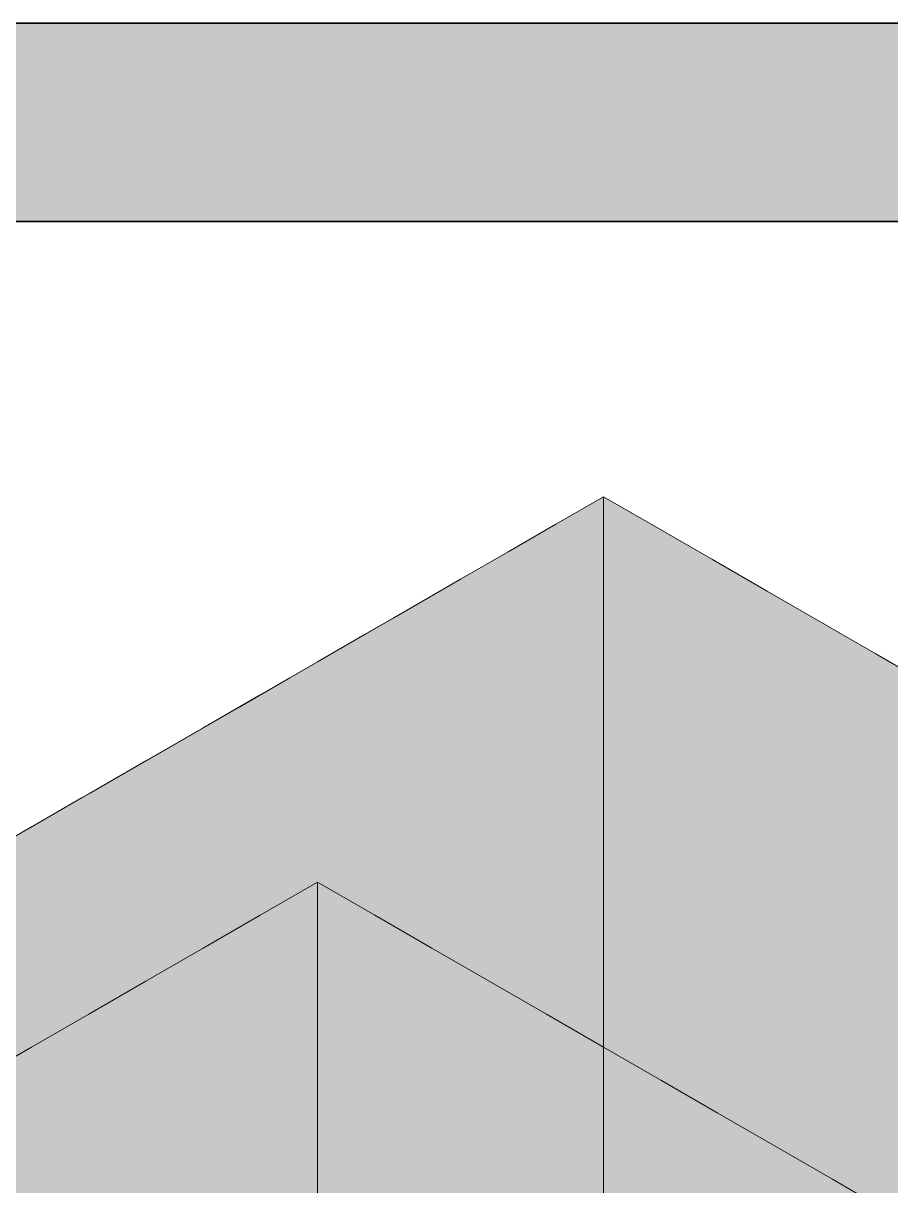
# Model space of a CAD drawing. Header units: metres. Extents: x 349122 to 349453, y 9281252 to 9281971.
# Drawn here: x 349263.742 to 349264.136, y 9281656.882 to 9281657.41 of the extents above; entities that cross this region are included whole.
import ezdxf

# ---------------------------------------------------------------- set-up
doc = ezdxf.new("R2010")
doc.units = ezdxf.units.M
doc.header["$LTSCALE"] = 0.25
for name, color, linetype, lineweight in [('ISO-3D', 7, 'CONTINUOUS', 13), ('ISO-3D-ARISTAS', 250, 'CONTINUOUS', 13), ('PANEL-FONDO', 5, 'CONTINUOUS', 13)]:
    doc.layers.add(name, color=color, linetype=linetype, lineweight=lineweight)
doc.layers.add('PANEL', color=5, linetype='CONTINUOUS', lineweight=35, true_color=0x1f4e79)

msp = doc.modelspace()

# ---------------------------------------------------------------- linework, layer by layer
at = {"layer": 'ISO-3D', "true_color": 0x8e8d88}
for points in [[(349264.00519, 9281657.16833), (349263.98354, 9281657.15583), (349264.00519, 9281657.195), (349263.98354, 9281657.1825)], [(349263.98354, 9281657.15583), (349263.96189, 9281657.14333), (349263.98354, 9281657.1825), (349263.96189, 9281657.17)], [(349263.96189, 9281657.14333), (349263.94024, 9281657.13083), (349263.96189, 9281657.17), (349263.94024, 9281657.1575)], [(349264.00519, 9281657.14167), (349263.98354, 9281657.12917), (349264.00519, 9281657.16833), (349263.98354, 9281657.15583)], [(349263.94024, 9281657.13083), (349263.91859, 9281657.11833), (349263.94024, 9281657.1575), (349263.91859, 9281657.145)], [(349263.98354, 9281657.12917), (349263.96189, 9281657.11667), (349263.98354, 9281657.15583), (349263.96189, 9281657.14333)], [(349263.91859, 9281657.11833), (349263.89694, 9281657.10583), (349263.91859, 9281657.145), (349263.89694, 9281657.1325)], [(349263.96189, 9281657.11667), (349263.94024, 9281657.10417), (349263.96189, 9281657.14333), (349263.94024, 9281657.13083)], [(349264.00519, 9281657.115), (349263.98354, 9281657.1025), (349264.00519, 9281657.14167), (349263.98354, 9281657.12917)], [(349263.89694, 9281657.10583), (349263.87529, 9281657.09333), (349263.89694, 9281657.1325), (349263.87529, 9281657.12)], [(349263.94024, 9281657.10417), (349263.91859, 9281657.09167), (349263.94024, 9281657.13083), (349263.91859, 9281657.11833)], [(349263.98354, 9281657.1025), (349263.96189, 9281657.09), (349263.98354, 9281657.12917), (349263.96189, 9281657.11667)], [(349263.87529, 9281657.09333), (349263.84931, 9281657.07833), (349263.87529, 9281657.12), (349263.84931, 9281657.105)], [(349263.91859, 9281657.09167), (349263.89694, 9281657.07917), (349263.91859, 9281657.11833), (349263.89694, 9281657.10583)], [(349263.96189, 9281657.09), (349263.94024, 9281657.0775), (349263.96189, 9281657.11667), (349263.94024, 9281657.10417)], [(349264.00519, 9281657.095), (349263.98354, 9281657.0825), (349264.00519, 9281657.115), (349263.98354, 9281657.1025)], [(349263.84931, 9281657.07833), (349263.82333, 9281657.06333), (349263.84931, 9281657.105), (349263.82333, 9281657.09)], [(349263.89694, 9281657.07917), (349263.87529, 9281657.06667), (349263.89694, 9281657.10583), (349263.87529, 9281657.09333)], [(349263.94024, 9281657.0775), (349263.91859, 9281657.065), (349263.94024, 9281657.10417), (349263.91859, 9281657.09167)], [(349263.98354, 9281657.0825), (349263.96189, 9281657.07), (349263.98354, 9281657.1025), (349263.96189, 9281657.09)], [(349263.87529, 9281657.06667), (349263.84931, 9281657.05167), (349263.87529, 9281657.09333), (349263.84931, 9281657.07833)], [(349263.91859, 9281657.065), (349263.89694, 9281657.0525), (349263.91859, 9281657.09167), (349263.89694, 9281657.07917)], [(349264.00519, 9281657.06605), (349263.98354, 9281657.05355), (349264.00519, 9281657.095), (349263.98354, 9281657.0825)], [(349263.82333, 9281657.06333), (349263.79735, 9281657.04833), (349263.82333, 9281657.09), (349263.79735, 9281657.075)], [(349263.96189, 9281657.07), (349263.94024, 9281657.0575), (349263.96189, 9281657.09), (349263.94024, 9281657.0775)], [(349263.98354, 9281657.05355), (349263.96189, 9281657.04105), (349263.98354, 9281657.0825), (349263.96189, 9281657.07)], [(349263.84931, 9281657.05167), (349263.82333, 9281657.03667), (349263.84931, 9281657.07833), (349263.82333, 9281657.06333)], [(349263.89694, 9281657.0525), (349263.87529, 9281657.04), (349263.89694, 9281657.07917), (349263.87529, 9281657.06667)], [(349263.94024, 9281657.0575), (349263.91859, 9281657.045), (349263.94024, 9281657.0775), (349263.91859, 9281657.065)], [(349263.79735, 9281657.04833), (349263.77137, 9281657.03333), (349263.79735, 9281657.075), (349263.77137, 9281657.06)], [(349263.87529, 9281657.04), (349263.84931, 9281657.025), (349263.87529, 9281657.06667), (349263.84931, 9281657.05167)], [(349263.96189, 9281657.04105), (349263.94024, 9281657.02855), (349263.96189, 9281657.07), (349263.94024, 9281657.0575)], [(349264.00519, 9281657.03711), (349263.98354, 9281657.02461), (349264.00519, 9281657.06605), (349263.98354, 9281657.05355)], [(349263.77137, 9281657.03333), (349263.74538, 9281657.01833), (349263.77137, 9281657.06), (349263.74538, 9281657.045)], [(349263.82333, 9281657.03667), (349263.79735, 9281657.02167), (349263.82333, 9281657.06333), (349263.79735, 9281657.04833)], [(349263.91859, 9281657.045), (349263.89694, 9281657.0325), (349263.91859, 9281657.065), (349263.89694, 9281657.0525)], [(349263.94024, 9281657.02855), (349263.91859, 9281657.01605), (349263.94024, 9281657.0575), (349263.91859, 9281657.045)], [(349263.84931, 9281657.025), (349263.82333, 9281657.01), (349263.84931, 9281657.05167), (349263.82333, 9281657.03667)], [(349263.89694, 9281657.0325), (349263.87529, 9281657.02), (349263.89694, 9281657.0525), (349263.87529, 9281657.04)], [(349263.98354, 9281657.02461), (349263.96189, 9281657.01211), (349263.98354, 9281657.05355), (349263.96189, 9281657.04105)], [(349263.74538, 9281657.01833), (349263.7194, 9281657.00333), (349263.74538, 9281657.045), (349263.7194, 9281657.03)], [(349263.79735, 9281657.02167), (349263.77137, 9281657.00667), (349263.79735, 9281657.04833), (349263.77137, 9281657.03333)], [(349263.91859, 9281657.01605), (349263.89694, 9281657.00355), (349263.91859, 9281657.045), (349263.89694, 9281657.0325)], [(349263.87529, 9281657.02), (349263.84931, 9281657.005), (349263.87529, 9281657.04), (349263.84931, 9281657.025)], [(349263.96189, 9281657.01211), (349263.94024, 9281656.99961), (349263.96189, 9281657.04105), (349263.94024, 9281657.02855)], [(349263.82333, 9281657.01), (349263.79735, 9281656.995), (349263.82333, 9281657.03667), (349263.79735, 9281657.02167)], [(349264.00519, 9281657.00816), (349263.98354, 9281656.99566), (349264.00519, 9281657.03711), (349263.98354, 9281657.02461)], [(349263.77137, 9281657.00667), (349263.74538, 9281656.99167), (349263.77137, 9281657.03333), (349263.74538, 9281657.01833)], [(349263.89694, 9281657.00355), (349263.87529, 9281656.99105), (349263.89694, 9281657.0325), (349263.87529, 9281657.02)], [(349263.94024, 9281656.99961), (349263.91859, 9281656.98711), (349263.94024, 9281657.02855), (349263.91859, 9281657.01605)], [(349263.84931, 9281657.005), (349263.82333, 9281656.99), (349263.84931, 9281657.025), (349263.82333, 9281657.01)], [(349263.98354, 9281656.99566), (349263.96189, 9281656.98316), (349263.98354, 9281657.02461), (349263.96189, 9281657.01211)], [(349263.74538, 9281656.99167), (349263.7194, 9281656.97667), (349263.74538, 9281657.01833), (349263.7194, 9281657.00333)], [(349263.79735, 9281656.995), (349263.77137, 9281656.98), (349263.79735, 9281657.02167), (349263.77137, 9281657.00667)], [(349263.91859, 9281656.98711), (349263.89694, 9281656.97461), (349263.91859, 9281657.01605), (349263.89694, 9281657.00355)], [(349263.82333, 9281656.99), (349263.79735, 9281656.975), (349263.82333, 9281657.01), (349263.79735, 9281656.995)], [(349263.96189, 9281656.98316), (349263.94024, 9281656.97066), (349263.96189, 9281657.01211), (349263.94024, 9281656.99961)], [(349264.00519, 9281656.97921), (349263.98354, 9281656.96671), (349264.00519, 9281657.00816), (349263.98354, 9281656.99566)], [(349263.77137, 9281656.98), (349263.74538, 9281656.965), (349263.77137, 9281657.00667), (349263.74538, 9281656.99167)], [(349263.89694, 9281656.97461), (349263.87529, 9281656.96211), (349263.89694, 9281657.00355), (349263.87529, 9281656.99105)], [(349263.94024, 9281656.97066), (349263.91859, 9281656.95816), (349263.94024, 9281656.99961), (349263.91859, 9281656.98711)], [(349263.74538, 9281656.965), (349263.7194, 9281656.95), (349263.74538, 9281656.99167), (349263.7194, 9281656.97667)], [(349263.79735, 9281656.975), (349263.77137, 9281656.96), (349263.79735, 9281656.995), (349263.77137, 9281656.98)], [(349263.98354, 9281656.96671), (349263.96189, 9281656.95421), (349263.98354, 9281656.99566), (349263.96189, 9281656.98316)], [(349263.91859, 9281656.95816), (349263.89694, 9281656.94566), (349263.91859, 9281656.98711), (349263.89694, 9281656.97461)], [(349263.96189, 9281656.95421), (349263.94024, 9281656.94171), (349263.96189, 9281656.98316), (349263.94024, 9281656.97066)], [(349263.77137, 9281656.96), (349263.74538, 9281656.945), (349263.77137, 9281656.98), (349263.74538, 9281656.965)], [(349264.00519, 9281656.95026), (349263.98354, 9281656.93776), (349264.00519, 9281656.97921), (349263.98354, 9281656.96671)], [(349263.89694, 9281656.94566), (349263.87529, 9281656.93316), (349263.89694, 9281656.97461), (349263.87529, 9281656.96211)], [(349263.94024, 9281656.94171), (349263.91859, 9281656.92921), (349263.94024, 9281656.97066), (349263.91859, 9281656.95816)], [(349263.74538, 9281656.945), (349263.7194, 9281656.93), (349263.74538, 9281656.965), (349263.7194, 9281656.95)], [(349263.98354, 9281656.93776), (349263.96189, 9281656.92526), (349263.98354, 9281656.96671), (349263.96189, 9281656.95421)], [(349263.91859, 9281656.92921), (349263.89694, 9281656.91671), (349263.91859, 9281656.95816), (349263.89694, 9281656.94566)], [(349263.96189, 9281656.92526), (349263.94024, 9281656.91276), (349263.96189, 9281656.95421), (349263.94024, 9281656.94171)], [(349264.00519, 9281656.92132), (349263.98354, 9281656.90882), (349264.00519, 9281656.95026), (349263.98354, 9281656.93776)], [(349263.89694, 9281656.91671), (349263.87529, 9281656.90421), (349263.89694, 9281656.94566), (349263.87529, 9281656.93316)], [(349263.94024, 9281656.91276), (349263.91859, 9281656.90026), (349263.94024, 9281656.94171), (349263.91859, 9281656.92921)], [(349263.98354, 9281656.90882), (349263.96189, 9281656.89632), (349263.98354, 9281656.93776), (349263.96189, 9281656.92526)], [(349263.91859, 9281656.90026), (349263.89694, 9281656.88776), (349263.91859, 9281656.92921), (349263.89694, 9281656.91671)], [(349263.96189, 9281656.89632), (349263.94024, 9281656.88382), (349263.96189, 9281656.92526), (349263.94024, 9281656.91276)], [(349264.00519, 9281656.89237), (349263.98354, 9281656.87987), (349264.00519, 9281656.92132), (349263.98354, 9281656.90882)], [(349263.89694, 9281656.88776), (349263.87529, 9281656.87526), (349263.89694, 9281656.91671), (349263.87529, 9281656.90421)], [(349263.94024, 9281656.88382), (349263.91859, 9281656.87132), (349263.94024, 9281656.91276), (349263.91859, 9281656.90026)], [(349263.98354, 9281656.87987), (349263.96189, 9281656.86737), (349263.98354, 9281656.90882), (349263.96189, 9281656.89632)], [(349263.91859, 9281656.87132), (349263.89694, 9281656.85882), (349263.91859, 9281656.90026), (349263.89694, 9281656.88776)], [(349263.96189, 9281656.86737), (349263.94024, 9281656.85487), (349263.96189, 9281656.89632), (349263.94024, 9281656.88382)], [(349264.00519, 9281656.86342), (349263.98354, 9281656.85092), (349264.00519, 9281656.89237), (349263.98354, 9281656.87987)], [(349263.89694, 9281656.85882), (349263.87529, 9281656.84632), (349263.89694, 9281656.88776), (349263.87529, 9281656.87526)], [(349263.94024, 9281656.85487), (349263.91859, 9281656.84237), (349263.94024, 9281656.88382), (349263.91859, 9281656.87132)]]:
    msp.add_solid(points, dxfattribs=at)
at = {"layer": 'ISO-3D', "true_color": 0xb0aea8}
for points in [[(349264.02994, 9281657.18071), (349264.00829, 9281657.16821), (349264.00519, 9281657.195), (349263.98354, 9281657.1825)], [(349264.00829, 9281657.16821), (349263.98663, 9281657.15571), (349263.98354, 9281657.1825), (349263.96189, 9281657.17)], [(349264.05468, 9281657.16643), (349264.03303, 9281657.15393), (349264.02994, 9281657.18071), (349264.00829, 9281657.16821)], [(349263.98663, 9281657.15571), (349263.96498, 9281657.14321), (349263.96189, 9281657.17), (349263.94024, 9281657.1575)], [(349264.03303, 9281657.15393), (349264.01138, 9281657.14143), (349264.00829, 9281657.16821), (349263.98663, 9281657.15571)], [(349264.07942, 9281657.15214), (349264.05777, 9281657.13964), (349264.05468, 9281657.16643), (349264.03303, 9281657.15393)], [(349263.96498, 9281657.14321), (349263.94333, 9281657.13071), (349263.94024, 9281657.1575), (349263.91859, 9281657.145)], [(349264.01138, 9281657.14143), (349263.98973, 9281657.12893), (349263.98663, 9281657.15571), (349263.96498, 9281657.14321)], [(349264.05777, 9281657.13964), (349264.03612, 9281657.12714), (349264.03303, 9281657.15393), (349264.01138, 9281657.14143)], [(349264.10417, 9281657.13786), (349264.08252, 9281657.12536), (349264.07942, 9281657.15214), (349264.05777, 9281657.13964)], [(349263.94333, 9281657.13071), (349263.93467, 9281657.12571), (349263.91859, 9281657.145), (349263.90993, 9281657.14)], [(349263.93467, 9281657.12571), (349263.9111, 9281657.1121), (349263.90993, 9281657.14), (349263.88635, 9281657.12639)], [(349263.98973, 9281657.12893), (349263.96808, 9281657.11643), (349263.96498, 9281657.14321), (349263.94333, 9281657.13071)], [(349264.03612, 9281657.12714), (349264.01447, 9281657.11464), (349264.01138, 9281657.14143), (349263.98973, 9281657.12893)], [(349264.08252, 9281657.12536), (349264.06087, 9281657.11286), (349264.05777, 9281657.13964), (349264.03612, 9281657.12714)], [(349264.12891, 9281657.12357), (349264.10726, 9281657.11107), (349264.10417, 9281657.13786), (349264.08252, 9281657.12536)], [(349263.96808, 9281657.11643), (349263.95942, 9281657.11143), (349263.94333, 9281657.13071), (349263.93467, 9281657.12571)], [(349264.01447, 9281657.11464), (349263.99282, 9281657.10214), (349263.98973, 9281657.12893), (349263.96808, 9281657.11643)], [(349263.9111, 9281657.1121), (349263.88752, 9281657.09849), (349263.88635, 9281657.12639), (349263.86278, 9281657.11278)], [(349263.95942, 9281657.11143), (349263.93584, 9281657.09782), (349263.93467, 9281657.12571), (349263.9111, 9281657.1121)], [(349264.06087, 9281657.11286), (349264.03921, 9281657.10036), (349264.03612, 9281657.12714), (349264.01447, 9281657.11464)], [(349264.10726, 9281657.11107), (349264.08561, 9281657.09857), (349264.08252, 9281657.12536), (349264.06087, 9281657.11286)], [(349264.15365, 9281657.10929), (349264.132, 9281657.09679), (349264.12891, 9281657.12357), (349264.10726, 9281657.11107)], [(349263.88752, 9281657.09849), (349263.86395, 9281657.08488), (349263.86278, 9281657.11278), (349263.8392, 9281657.09917)], [(349263.99282, 9281657.10214), (349263.98416, 9281657.09714), (349263.96808, 9281657.11643), (349263.95942, 9281657.11143)], [(349264.03921, 9281657.10036), (349264.01756, 9281657.08786), (349264.01447, 9281657.11464), (349263.99282, 9281657.10214)], [(349264.08561, 9281657.09857), (349264.06396, 9281657.08607), (349264.06087, 9281657.11286), (349264.03921, 9281657.10036)], [(349263.93584, 9281657.09782), (349263.91227, 9281657.08421), (349263.9111, 9281657.1121), (349263.88752, 9281657.09849)], [(349263.98416, 9281657.09714), (349263.96059, 9281657.08353), (349263.95942, 9281657.11143), (349263.93584, 9281657.09782)], [(349264.132, 9281657.09679), (349264.11035, 9281657.08429), (349264.10726, 9281657.11107), (349264.08561, 9281657.09857)], [(349264.1784, 9281657.095), (349264.15675, 9281657.0825), (349264.15365, 9281657.10929), (349264.132, 9281657.09679)], [(349263.86395, 9281657.08488), (349263.84037, 9281657.07127), (349263.8392, 9281657.09917), (349263.81563, 9281657.08556)], [(349263.91227, 9281657.08421), (349263.88869, 9281657.0706), (349263.88752, 9281657.09849), (349263.86395, 9281657.08488)], [(349263.96059, 9281657.08353), (349263.93701, 9281657.06992), (349263.93584, 9281657.09782), (349263.91227, 9281657.08421)], [(349264.0089, 9281657.08286), (349263.98533, 9281657.06925), (349263.98416, 9281657.09714), (349263.96059, 9281657.08353)], [(349264.01756, 9281657.08786), (349264.0089, 9281657.08286), (349263.99282, 9281657.10214), (349263.98416, 9281657.09714)], [(349264.06396, 9281657.08607), (349264.04231, 9281657.07357), (349264.03921, 9281657.10036), (349264.01756, 9281657.08786)], [(349264.11035, 9281657.08429), (349264.0887, 9281657.07179), (349264.08561, 9281657.09857), (349264.06396, 9281657.08607)], [(349264.15675, 9281657.0825), (349264.1351, 9281657.07), (349264.132, 9281657.09679), (349264.11035, 9281657.08429)], [(349264.04231, 9281657.07357), (349264.03365, 9281657.06857), (349264.01756, 9281657.08786), (349264.0089, 9281657.08286)], [(349263.84037, 9281657.07127), (349263.8168, 9281657.05766), (349263.81563, 9281657.08556), (349263.79205, 9281657.07194)], [(349263.88869, 9281657.0706), (349263.86512, 9281657.05698), (349263.86395, 9281657.08488), (349263.84037, 9281657.07127)], [(349263.93701, 9281657.06992), (349263.91343, 9281657.05631), (349263.91227, 9281657.08421), (349263.88869, 9281657.0706)], [(349263.98533, 9281657.06925), (349263.96175, 9281657.05563), (349263.96059, 9281657.08353), (349263.93701, 9281657.06992)], [(349264.03365, 9281657.06857), (349264.01007, 9281657.05496), (349264.0089, 9281657.08286), (349263.98533, 9281657.06925)], [(349264.0887, 9281657.07179), (349264.06705, 9281657.05929), (349264.06396, 9281657.08607), (349264.04231, 9281657.07357)], [(349264.1351, 9281657.07), (349264.11345, 9281657.0575), (349264.11035, 9281657.08429), (349264.0887, 9281657.07179)], [(349264.18149, 9281657.06821), (349264.15984, 9281657.05571), (349264.15675, 9281657.0825), (349264.1351, 9281657.07)], [(349263.8168, 9281657.05766), (349263.79322, 9281657.04405), (349263.79205, 9281657.07194), (349263.76848, 9281657.05833)], [(349263.86512, 9281657.05698), (349263.84154, 9281657.04337), (349263.84037, 9281657.07127), (349263.8168, 9281657.05766)], [(349263.91343, 9281657.05631), (349263.88986, 9281657.0427), (349263.88869, 9281657.0706), (349263.86512, 9281657.05698)], [(349264.06705, 9281657.05929), (349264.05839, 9281657.05429), (349264.04231, 9281657.07357), (349264.03365, 9281657.06857)], [(349264.11345, 9281657.0575), (349264.09179, 9281657.045), (349264.0887, 9281657.07179), (349264.06705, 9281657.05929)], [(349263.96175, 9281657.05563), (349263.93818, 9281657.04202), (349263.93701, 9281657.06992), (349263.91343, 9281657.05631)], [(349264.01007, 9281657.05496), (349263.9865, 9281657.04135), (349263.98533, 9281657.06925), (349263.96175, 9281657.05563)], [(349264.05839, 9281657.05429), (349264.03482, 9281657.04067), (349264.03365, 9281657.06857), (349264.01007, 9281657.05496)], [(349264.15984, 9281657.05571), (349264.13819, 9281657.04321), (349264.1351, 9281657.07), (349264.11345, 9281657.0575)], [(349263.79322, 9281657.04405), (349263.76965, 9281657.03044), (349263.76848, 9281657.05833), (349263.7449, 9281657.04472)], [(349263.84154, 9281657.04337), (349263.81797, 9281657.02976), (349263.8168, 9281657.05766), (349263.79322, 9281657.04405)], [(349263.88986, 9281657.0427), (349263.86628, 9281657.02909), (349263.86512, 9281657.05698), (349263.84154, 9281657.04337)], [(349263.93818, 9281657.04202), (349263.9146, 9281657.02841), (349263.91343, 9281657.05631), (349263.88986, 9281657.0427)], [(349263.9865, 9281657.04135), (349263.96292, 9281657.02774), (349263.96175, 9281657.05563), (349263.93818, 9281657.04202)], [(349264.03482, 9281657.04067), (349264.01124, 9281657.02706), (349264.01007, 9281657.05496), (349263.9865, 9281657.04135)], [(349264.09179, 9281657.045), (349264.08313, 9281657.04), (349264.06705, 9281657.05929), (349264.05839, 9281657.05429)], [(349264.13819, 9281657.04321), (349264.11654, 9281657.03071), (349264.11345, 9281657.0575), (349264.09179, 9281657.045)], [(349264.08313, 9281657.04), (349264.05956, 9281657.02639), (349264.05839, 9281657.05429), (349264.03482, 9281657.04067)], [(349263.76965, 9281657.03044), (349263.74607, 9281657.01683), (349263.7449, 9281657.04472), (349263.72133, 9281657.03111)], [(349264.11654, 9281657.03071), (349264.10788, 9281657.02571), (349264.09179, 9281657.045), (349264.08313, 9281657.04)], [(349263.81797, 9281657.02976), (349263.79439, 9281657.01615), (349263.79322, 9281657.04405), (349263.76965, 9281657.03044)], [(349263.86628, 9281657.02909), (349263.84271, 9281657.01548), (349263.84154, 9281657.04337), (349263.81797, 9281657.02976)], [(349263.9146, 9281657.02841), (349263.89103, 9281657.0148), (349263.88986, 9281657.0427), (349263.86628, 9281657.02909)], [(349263.96292, 9281657.02774), (349263.93935, 9281657.01413), (349263.93818, 9281657.04202), (349263.9146, 9281657.02841)], [(349264.01124, 9281657.02706), (349263.98767, 9281657.01345), (349263.9865, 9281657.04135), (349263.96292, 9281657.02774)], [(349264.05956, 9281657.02639), (349264.03598, 9281657.01278), (349264.03482, 9281657.04067), (349264.01124, 9281657.02706)], [(349264.10788, 9281657.02571), (349264.0843, 9281657.0121), (349264.08313, 9281657.04), (349264.05956, 9281657.02639)], [(349264.16293, 9281657.02893), (349264.14128, 9281657.01643), (349264.13819, 9281657.04321), (349264.11654, 9281657.03071)], [(349263.74607, 9281657.01683), (349263.7225, 9281657.00321), (349263.72133, 9281657.03111), (349263.69775, 9281657.0175)], [(349263.79439, 9281657.01615), (349263.77082, 9281657.00254), (349263.76965, 9281657.03044), (349263.74607, 9281657.01683)], [(349263.84271, 9281657.01548), (349263.81913, 9281657.00187), (349263.81797, 9281657.02976), (349263.79439, 9281657.01615)], [(349263.89103, 9281657.0148), (349263.86745, 9281657.00119), (349263.86628, 9281657.02909), (349263.84271, 9281657.01548)], [(349263.93935, 9281657.01413), (349263.91577, 9281657.00052), (349263.9146, 9281657.02841), (349263.89103, 9281657.0148)], [(349264.14128, 9281657.01643), (349264.13262, 9281657.01143), (349264.11654, 9281657.03071), (349264.10788, 9281657.02571)], [(349263.98767, 9281657.01345), (349263.96409, 9281656.99984), (349263.96292, 9281657.02774), (349263.93935, 9281657.01413)], [(349264.03598, 9281657.01278), (349264.01241, 9281656.99917), (349264.01124, 9281657.02706), (349263.98767, 9281657.01345)], [(349264.0843, 9281657.0121), (349264.06073, 9281656.99849), (349264.05956, 9281657.02639), (349264.03598, 9281657.01278)], [(349264.13262, 9281657.01143), (349264.10905, 9281656.99782), (349264.10788, 9281657.02571), (349264.0843, 9281657.0121)], [(349263.90127, 9281657.005), (349263.87529, 9281656.99), (349263.87529, 9281657.02), (349263.84931, 9281657.005)], [(349263.77082, 9281657.00254), (349263.74724, 9281656.98893), (349263.74607, 9281657.01683), (349263.7225, 9281657.00321)], [(349263.81913, 9281657.00187), (349263.79556, 9281656.98825), (349263.79439, 9281657.01615), (349263.77082, 9281657.00254)], [(349263.86745, 9281657.00119), (349263.84388, 9281656.98758), (349263.84271, 9281657.01548), (349263.81913, 9281657.00187)], [(349263.91577, 9281657.00052), (349263.8922, 9281656.9869), (349263.89103, 9281657.0148), (349263.86745, 9281657.00119)], [(349263.96409, 9281656.99984), (349263.94052, 9281656.98623), (349263.93935, 9281657.01413), (349263.91577, 9281657.00052)], [(349264.01241, 9281656.99917), (349263.98883, 9281656.98556), (349263.98767, 9281657.01345), (349263.96409, 9281656.99984)], [(349264.06073, 9281656.99849), (349264.03715, 9281656.98488), (349264.03598, 9281657.01278), (349264.01241, 9281656.99917)], [(349264.16603, 9281657.00214), (349264.15737, 9281656.99714), (349264.14128, 9281657.01643), (349264.13262, 9281657.01143)], [(349264.10905, 9281656.99782), (349264.08547, 9281656.98421), (349264.0843, 9281657.0121), (349264.06073, 9281656.99849)], [(349264.15737, 9281656.99714), (349264.13379, 9281656.98353), (349264.13262, 9281657.01143), (349264.10905, 9281656.99782)], [(349263.74724, 9281656.98893), (349263.72373, 9281656.97536), (349263.7225, 9281657.00321), (349263.69899, 9281656.98964)], [(349263.79556, 9281656.98825), (349263.77198, 9281656.97464), (349263.77082, 9281657.00254), (349263.74724, 9281656.98893)], [(349263.87529, 9281656.99), (349263.84931, 9281656.975), (349263.84931, 9281657.005), (349263.82333, 9281656.99)], [(349263.92725, 9281656.99), (349263.90127, 9281656.975), (349263.90127, 9281657.005), (349263.87529, 9281656.99)], [(349263.84388, 9281656.98758), (349263.8203, 9281656.97397), (349263.81913, 9281657.00187), (349263.79556, 9281656.98825)], [(349263.8922, 9281656.9869), (349263.86862, 9281656.97329), (349263.86745, 9281657.00119), (349263.84388, 9281656.98758)], [(349263.94052, 9281656.98623), (349263.91694, 9281656.97262), (349263.91577, 9281657.00052), (349263.8922, 9281656.9869)], [(349263.98883, 9281656.98556), (349263.96526, 9281656.97194), (349263.96409, 9281656.99984), (349263.94052, 9281656.98623)], [(349264.03715, 9281656.98488), (349264.01358, 9281656.97127), (349264.01241, 9281656.99917), (349263.98883, 9281656.98556)], [(349264.08547, 9281656.98421), (349264.0619, 9281656.9706), (349264.06073, 9281656.99849), (349264.03715, 9281656.98488)], [(349264.13379, 9281656.98353), (349264.11022, 9281656.96992), (349264.10905, 9281656.99782), (349264.08547, 9281656.98421)], [(349264.18211, 9281656.98286), (349264.15853, 9281656.96925), (349264.15737, 9281656.99714), (349264.13379, 9281656.98353)], [(349263.77198, 9281656.97464), (349263.74848, 9281656.96107), (349263.74724, 9281656.98893), (349263.72373, 9281656.97536)], [(349263.8203, 9281656.97397), (349263.79673, 9281656.96036), (349263.79556, 9281656.98825), (349263.77198, 9281656.97464)], [(349263.84931, 9281656.975), (349263.82333, 9281656.96), (349263.82333, 9281656.99), (349263.79735, 9281656.975)], [(349263.86862, 9281656.97329), (349263.84505, 9281656.95968), (349263.84388, 9281656.98758), (349263.8203, 9281656.97397)], [(349263.90127, 9281656.975), (349263.87529, 9281656.96), (349263.87529, 9281656.99), (349263.84931, 9281656.975)], [(349263.91694, 9281656.97262), (349263.89337, 9281656.95901), (349263.8922, 9281656.9869), (349263.86862, 9281656.97329)], [(349263.95323, 9281656.975), (349263.92725, 9281656.96), (349263.92725, 9281656.99), (349263.90127, 9281656.975)], [(349263.96526, 9281656.97194), (349263.94168, 9281656.95833), (349263.94052, 9281656.98623), (349263.91694, 9281656.97262)], [(349264.01358, 9281656.97127), (349263.99, 9281656.95766), (349263.98883, 9281656.98556), (349263.96526, 9281656.97194)], [(349264.0619, 9281656.9706), (349264.03832, 9281656.95698), (349264.03715, 9281656.98488), (349264.01358, 9281656.97127)], [(349264.11022, 9281656.96992), (349264.08664, 9281656.95631), (349264.08547, 9281656.98421), (349264.0619, 9281656.9706)], [(349264.15853, 9281656.96925), (349264.13496, 9281656.95563), (349264.13379, 9281656.98353), (349264.11022, 9281656.96992)], [(349263.74848, 9281656.96107), (349263.72497, 9281656.9475), (349263.72373, 9281656.97536), (349263.70023, 9281656.96179)], [(349263.79673, 9281656.96036), (349263.77322, 9281656.94679), (349263.77198, 9281656.97464), (349263.74848, 9281656.96107)], [(349263.82333, 9281656.96), (349263.79735, 9281656.945), (349263.79735, 9281656.975), (349263.77137, 9281656.96)], [(349263.84505, 9281656.95968), (349263.82147, 9281656.94607), (349263.8203, 9281656.97397), (349263.79673, 9281656.96036)], [(349263.87529, 9281656.96), (349263.84931, 9281656.945), (349263.84931, 9281656.975), (349263.82333, 9281656.96)], [(349263.89337, 9281656.95901), (349263.86979, 9281656.9454), (349263.86862, 9281656.97329), (349263.84505, 9281656.95968)], [(349263.92725, 9281656.96), (349263.90127, 9281656.945), (349263.90127, 9281656.975), (349263.87529, 9281656.96)], [(349263.94168, 9281656.95833), (349263.91811, 9281656.94472), (349263.91694, 9281656.97262), (349263.89337, 9281656.95901)], [(349263.97921, 9281656.96), (349263.95323, 9281656.945), (349263.95323, 9281656.975), (349263.92725, 9281656.96)], [(349263.99, 9281656.95766), (349263.96643, 9281656.94405), (349263.96526, 9281656.97194), (349263.94168, 9281656.95833)], [(349264.03832, 9281656.95698), (349264.01475, 9281656.94337), (349264.01358, 9281656.97127), (349263.99, 9281656.95766)], [(349264.08664, 9281656.95631), (349264.06306, 9281656.9427), (349264.0619, 9281656.9706), (349264.03832, 9281656.95698)], [(349264.13496, 9281656.95563), (349264.11138, 9281656.94202), (349264.11022, 9281656.96992), (349264.08664, 9281656.95631)], [(349264.18328, 9281656.95496), (349264.1597, 9281656.94135), (349264.15853, 9281656.96925), (349264.13496, 9281656.95563)], [(349263.77322, 9281656.94679), (349263.74971, 9281656.93321), (349263.74848, 9281656.96107), (349263.72497, 9281656.9475)], [(349263.79735, 9281656.945), (349263.77137, 9281656.93), (349263.77137, 9281656.96), (349263.74538, 9281656.945)], [(349263.82147, 9281656.94607), (349263.79796, 9281656.9325), (349263.79673, 9281656.96036), (349263.77322, 9281656.94679)], [(349263.84931, 9281656.945), (349263.82333, 9281656.93), (349263.82333, 9281656.96), (349263.79735, 9281656.945)], [(349263.86979, 9281656.9454), (349263.84621, 9281656.93179), (349263.84505, 9281656.95968), (349263.82147, 9281656.94607)], [(349263.90127, 9281656.945), (349263.87529, 9281656.93), (349263.87529, 9281656.96), (349263.84931, 9281656.945)], [(349263.95323, 9281656.945), (349263.92725, 9281656.93), (349263.92725, 9281656.96), (349263.90127, 9281656.945)], [(349264.00519, 9281656.945), (349263.97921, 9281656.93), (349263.97921, 9281656.96), (349263.95323, 9281656.945)], [(349263.91811, 9281656.94472), (349263.89453, 9281656.93111), (349263.89337, 9281656.95901), (349263.86979, 9281656.9454)], [(349263.96643, 9281656.94405), (349263.94285, 9281656.93044), (349263.94168, 9281656.95833), (349263.91811, 9281656.94472)], [(349264.01475, 9281656.94337), (349263.99117, 9281656.92976), (349263.99, 9281656.95766), (349263.96643, 9281656.94405)], [(349264.06306, 9281656.9427), (349264.03949, 9281656.92909), (349264.03832, 9281656.95698), (349264.01475, 9281656.94337)], [(349264.11138, 9281656.94202), (349264.08781, 9281656.92841), (349264.08664, 9281656.95631), (349264.06306, 9281656.9427)], [(349264.1597, 9281656.94135), (349264.13613, 9281656.92774), (349264.13496, 9281656.95563), (349264.11138, 9281656.94202)], [(349263.74971, 9281656.93321), (349263.72621, 9281656.91964), (349263.72497, 9281656.9475), (349263.70146, 9281656.93393)], [(349263.77137, 9281656.93), (349263.74538, 9281656.915), (349263.74538, 9281656.945), (349263.7194, 9281656.93)], [(349263.79796, 9281656.9325), (349263.77446, 9281656.91893), (349263.77322, 9281656.94679), (349263.74971, 9281656.93321)], [(349263.82333, 9281656.93), (349263.79735, 9281656.915), (349263.79735, 9281656.945), (349263.77137, 9281656.93)], [(349263.84621, 9281656.93179), (349263.82271, 9281656.91821), (349263.82147, 9281656.94607), (349263.79796, 9281656.9325)], [(349263.87529, 9281656.93), (349263.84931, 9281656.915), (349263.84931, 9281656.945), (349263.82333, 9281656.93)], [(349263.89453, 9281656.93111), (349263.87096, 9281656.9175), (349263.86979, 9281656.9454), (349263.84621, 9281656.93179)], [(349263.92725, 9281656.93), (349263.90127, 9281656.915), (349263.90127, 9281656.945), (349263.87529, 9281656.93)], [(349263.94285, 9281656.93044), (349263.91928, 9281656.91683), (349263.91811, 9281656.94472), (349263.89453, 9281656.93111)], [(349263.97921, 9281656.93), (349263.95323, 9281656.915), (349263.95323, 9281656.945), (349263.92725, 9281656.93)], [(349263.99117, 9281656.92976), (349263.9676, 9281656.91615), (349263.96643, 9281656.94405), (349263.94285, 9281656.93044)], [(349264.03117, 9281656.93), (349264.00519, 9281656.915), (349264.00519, 9281656.945), (349263.97921, 9281656.93)], [(349264.03949, 9281656.92909), (349264.01591, 9281656.91548), (349264.01475, 9281656.94337), (349263.99117, 9281656.92976)], [(349264.08781, 9281656.92841), (349264.06423, 9281656.9148), (349264.06306, 9281656.9427), (349264.03949, 9281656.92909)], [(349264.13613, 9281656.92774), (349264.11255, 9281656.91413), (349264.11138, 9281656.94202), (349264.08781, 9281656.92841)], [(349263.74538, 9281656.915), (349263.7194, 9281656.9), (349263.7194, 9281656.93), (349263.69342, 9281656.915)], [(349263.77446, 9281656.91893), (349263.75095, 9281656.90536), (349263.74971, 9281656.93321), (349263.72621, 9281656.91964)], [(349263.79735, 9281656.915), (349263.77137, 9281656.9), (349263.77137, 9281656.93), (349263.74538, 9281656.915)], [(349263.82271, 9281656.91821), (349263.7992, 9281656.90464), (349263.79796, 9281656.9325), (349263.77446, 9281656.91893)], [(349263.84931, 9281656.915), (349263.82333, 9281656.9), (349263.82333, 9281656.93), (349263.79735, 9281656.915)], [(349263.87096, 9281656.9175), (349263.84745, 9281656.90393), (349263.84621, 9281656.93179), (349263.82271, 9281656.91821)], [(349263.90127, 9281656.915), (349263.87529, 9281656.9), (349263.87529, 9281656.93), (349263.84931, 9281656.915)], [(349263.91928, 9281656.91683), (349263.8957, 9281656.90321), (349263.89453, 9281656.93111), (349263.87096, 9281656.9175)], [(349263.95323, 9281656.915), (349263.92725, 9281656.9), (349263.92725, 9281656.93), (349263.90127, 9281656.915)], [(349263.9676, 9281656.91615), (349263.94402, 9281656.90254), (349263.94285, 9281656.93044), (349263.91928, 9281656.91683)], [(349264.00519, 9281656.915), (349263.97921, 9281656.9), (349263.97921, 9281656.93), (349263.95323, 9281656.915)], [(349264.01591, 9281656.91548), (349263.99234, 9281656.90187), (349263.99117, 9281656.92976), (349263.9676, 9281656.91615)], [(349264.05715, 9281656.915), (349264.03117, 9281656.9), (349264.03117, 9281656.93), (349264.00519, 9281656.915)], [(349264.06423, 9281656.9148), (349264.04066, 9281656.90119), (349264.03949, 9281656.92909), (349264.01591, 9281656.91548)], [(349264.11255, 9281656.91413), (349264.08898, 9281656.90052), (349264.08781, 9281656.92841), (349264.06423, 9281656.9148)], [(349264.16087, 9281656.91345), (349264.1373, 9281656.89984), (349264.13613, 9281656.92774), (349264.11255, 9281656.91413)], [(349263.75095, 9281656.90536), (349263.72745, 9281656.89179), (349263.72621, 9281656.91964), (349263.7027, 9281656.90607)], [(349263.7992, 9281656.90464), (349263.7757, 9281656.89107), (349263.77446, 9281656.91893), (349263.75095, 9281656.90536)], [(349263.84745, 9281656.90393), (349263.82395, 9281656.89036), (349263.82271, 9281656.91821), (349263.7992, 9281656.90464)], [(349263.8957, 9281656.90321), (349263.8722, 9281656.88964), (349263.87096, 9281656.9175), (349263.84745, 9281656.90393)], [(349263.77137, 9281656.9), (349263.74538, 9281656.885), (349263.74538, 9281656.915), (349263.7194, 9281656.9)], [(349263.82333, 9281656.9), (349263.79735, 9281656.885), (349263.79735, 9281656.915), (349263.77137, 9281656.9)], [(349263.87529, 9281656.9), (349263.84931, 9281656.885), (349263.84931, 9281656.915), (349263.82333, 9281656.9)], [(349263.92725, 9281656.9), (349263.90127, 9281656.885), (349263.90127, 9281656.915), (349263.87529, 9281656.9)], [(349263.94402, 9281656.90254), (349263.92045, 9281656.88893), (349263.91928, 9281656.91683), (349263.8957, 9281656.90321)], [(349263.97921, 9281656.9), (349263.95323, 9281656.885), (349263.95323, 9281656.915), (349263.92725, 9281656.9)], [(349263.99234, 9281656.90187), (349263.96876, 9281656.88825), (349263.9676, 9281656.91615), (349263.94402, 9281656.90254)], [(349264.03117, 9281656.9), (349264.00519, 9281656.885), (349264.00519, 9281656.915), (349263.97921, 9281656.9)], [(349264.04066, 9281656.90119), (349264.01708, 9281656.88758), (349264.01591, 9281656.91548), (349263.99234, 9281656.90187)], [(349264.08313, 9281656.9), (349264.05715, 9281656.885), (349264.05715, 9281656.915), (349264.03117, 9281656.9)], [(349264.08898, 9281656.90052), (349264.0654, 9281656.8869), (349264.06423, 9281656.9148), (349264.04066, 9281656.90119)], [(349264.1373, 9281656.89984), (349264.11372, 9281656.88623), (349264.11255, 9281656.91413), (349264.08898, 9281656.90052)], [(349263.7757, 9281656.89107), (349263.75219, 9281656.8775), (349263.75095, 9281656.90536), (349263.72745, 9281656.89179)], [(349263.82395, 9281656.89036), (349263.80044, 9281656.87679), (349263.7992, 9281656.90464), (349263.7757, 9281656.89107)], [(349263.8722, 9281656.88964), (349263.84869, 9281656.87607), (349263.84745, 9281656.90393), (349263.82395, 9281656.89036)], [(349263.92045, 9281656.88893), (349263.89694, 9281656.87536), (349263.8957, 9281656.90321), (349263.8722, 9281656.88964)], [(349263.96876, 9281656.88825), (349263.94519, 9281656.87464), (349263.94402, 9281656.90254), (349263.92045, 9281656.88893)], [(349264.01708, 9281656.88758), (349263.99351, 9281656.87397), (349263.99234, 9281656.90187), (349263.96876, 9281656.88825)], [(349263.74538, 9281656.885), (349263.7194, 9281656.87), (349263.7194, 9281656.9), (349263.69342, 9281656.885)], [(349263.79735, 9281656.885), (349263.77137, 9281656.87), (349263.77137, 9281656.9), (349263.74538, 9281656.885)], [(349263.84931, 9281656.885), (349263.82333, 9281656.87), (349263.82333, 9281656.9), (349263.79735, 9281656.885)], [(349263.90127, 9281656.885), (349263.87529, 9281656.87), (349263.87529, 9281656.9), (349263.84931, 9281656.885)], [(349263.95323, 9281656.885), (349263.92725, 9281656.87), (349263.92725, 9281656.9), (349263.90127, 9281656.885)], [(349264.00519, 9281656.885), (349263.97921, 9281656.87), (349263.97921, 9281656.9), (349263.95323, 9281656.885)], [(349264.05715, 9281656.885), (349264.03117, 9281656.87), (349264.03117, 9281656.9), (349264.00519, 9281656.885)], [(349264.0654, 9281656.8869), (349264.04183, 9281656.87329), (349264.04066, 9281656.90119), (349264.01708, 9281656.88758)], [(349264.10912, 9281656.885), (349264.08313, 9281656.87), (349264.08313, 9281656.9), (349264.05715, 9281656.885)], [(349264.11372, 9281656.88623), (349264.09015, 9281656.87262), (349264.08898, 9281656.90052), (349264.0654, 9281656.8869)], [(349264.16204, 9281656.88556), (349264.13846, 9281656.87194), (349264.1373, 9281656.89984), (349264.11372, 9281656.88623)], [(349263.75219, 9281656.8775), (349263.72868, 9281656.86393), (349263.72745, 9281656.89179), (349263.70394, 9281656.87821)], [(349263.80044, 9281656.87679), (349263.77693, 9281656.86321), (349263.7757, 9281656.89107), (349263.75219, 9281656.8775)], [(349263.84869, 9281656.87607), (349263.82518, 9281656.8625), (349263.82395, 9281656.89036), (349263.80044, 9281656.87679)], [(349263.89694, 9281656.87536), (349263.87343, 9281656.86179), (349263.8722, 9281656.88964), (349263.84869, 9281656.87607)], [(349263.94519, 9281656.87464), (349263.92168, 9281656.86107), (349263.92045, 9281656.88893), (349263.89694, 9281656.87536)], [(349263.99351, 9281656.87397), (349263.96993, 9281656.86036), (349263.96876, 9281656.88825), (349263.94519, 9281656.87464)], [(349264.04183, 9281656.87329), (349264.01825, 9281656.85968), (349264.01708, 9281656.88758), (349263.99351, 9281656.87397)], [(349264.09015, 9281656.87262), (349264.06657, 9281656.85901), (349264.0654, 9281656.8869), (349264.04183, 9281656.87329)], [(349264.13846, 9281656.87194), (349264.11489, 9281656.85833), (349264.11372, 9281656.88623), (349264.09015, 9281656.87262)], [(349263.77137, 9281656.87), (349263.74538, 9281656.855), (349263.74538, 9281656.885), (349263.7194, 9281656.87)], [(349263.82333, 9281656.87), (349263.79735, 9281656.855), (349263.79735, 9281656.885), (349263.77137, 9281656.87)], [(349263.87529, 9281656.87), (349263.84931, 9281656.855), (349263.84931, 9281656.885), (349263.82333, 9281656.87)], [(349263.92725, 9281656.87), (349263.90127, 9281656.855), (349263.90127, 9281656.885), (349263.87529, 9281656.87)], [(349263.97921, 9281656.87), (349263.95323, 9281656.855), (349263.95323, 9281656.885), (349263.92725, 9281656.87)], [(349264.03117, 9281656.87), (349264.00519, 9281656.855), (349264.00519, 9281656.885), (349263.97921, 9281656.87)], [(349264.08313, 9281656.87), (349264.05715, 9281656.855), (349264.05715, 9281656.885), (349264.03117, 9281656.87)], [(349264.1351, 9281656.87), (349264.10912, 9281656.855), (349264.10912, 9281656.885), (349264.08313, 9281656.87)]]:
    msp.add_solid(points, dxfattribs=at)
at = {"layer": 'ISO-3D', "true_color": 0x9e9d98}
for points in [[(349264.02994, 9281657.15405), (349264.00519, 9281657.16833), (349264.02994, 9281657.18071), (349264.00519, 9281657.195)], [(349264.05468, 9281657.13976), (349264.02994, 9281657.15405), (349264.05468, 9281657.16643), (349264.02994, 9281657.18071)], [(349264.02994, 9281657.12738), (349264.00519, 9281657.14167), (349264.02994, 9281657.15405), (349264.00519, 9281657.16833)], [(349264.07942, 9281657.12548), (349264.05468, 9281657.13976), (349264.07942, 9281657.15214), (349264.05468, 9281657.16643)], [(349264.05468, 9281657.1131), (349264.02994, 9281657.12738), (349264.05468, 9281657.13976), (349264.02994, 9281657.15405)], [(349264.10417, 9281657.11119), (349264.07942, 9281657.12548), (349264.10417, 9281657.13786), (349264.07942, 9281657.15214)], [(349264.02994, 9281657.10071), (349264.00519, 9281657.115), (349264.02994, 9281657.12738), (349264.00519, 9281657.14167)], [(349264.07942, 9281657.09881), (349264.05468, 9281657.1131), (349264.07942, 9281657.12548), (349264.05468, 9281657.13976)], [(349264.12891, 9281657.0969), (349264.10417, 9281657.11119), (349264.12891, 9281657.12357), (349264.10417, 9281657.13786)], [(349264.05468, 9281657.08643), (349264.02994, 9281657.10071), (349264.05468, 9281657.1131), (349264.02994, 9281657.12738)], [(349264.10417, 9281657.08452), (349264.07942, 9281657.09881), (349264.10417, 9281657.11119), (349264.07942, 9281657.12548)], [(349264.15365, 9281657.08262), (349264.12891, 9281657.0969), (349264.15365, 9281657.10929), (349264.12891, 9281657.12357)], [(349264.02994, 9281657.08071), (349264.00519, 9281657.095), (349264.02994, 9281657.10071), (349264.00519, 9281657.115)], [(349264.07942, 9281657.07214), (349264.05468, 9281657.08643), (349264.07942, 9281657.09881), (349264.05468, 9281657.1131)], [(349264.12891, 9281657.07024), (349264.10417, 9281657.08452), (349264.12891, 9281657.0969), (349264.10417, 9281657.11119)], [(349264.05468, 9281657.06643), (349264.02994, 9281657.08071), (349264.05468, 9281657.08643), (349264.02994, 9281657.10071)], [(349264.10417, 9281657.05786), (349264.07942, 9281657.07214), (349264.10417, 9281657.08452), (349264.07942, 9281657.09881)], [(349264.02994, 9281657.05177), (349264.00519, 9281657.06605), (349264.02994, 9281657.08071), (349264.00519, 9281657.095)], [(349264.15365, 9281657.05595), (349264.12891, 9281657.07024), (349264.15365, 9281657.08262), (349264.12891, 9281657.0969)], [(349264.07942, 9281657.05214), (349264.05468, 9281657.06643), (349264.07942, 9281657.07214), (349264.05468, 9281657.08643)], [(349264.12891, 9281657.04357), (349264.10417, 9281657.05786), (349264.12891, 9281657.07024), (349264.10417, 9281657.08452)], [(349264.05468, 9281657.03748), (349264.02994, 9281657.05177), (349264.05468, 9281657.06643), (349264.02994, 9281657.08071)], [(349264.10417, 9281657.03786), (349264.07942, 9281657.05214), (349264.10417, 9281657.05786), (349264.07942, 9281657.07214)], [(349264.02994, 9281657.02282), (349264.00519, 9281657.03711), (349264.02994, 9281657.05177), (349264.00519, 9281657.06605)], [(349264.07942, 9281657.0232), (349264.05468, 9281657.03748), (349264.07942, 9281657.05214), (349264.05468, 9281657.06643)], [(349264.15365, 9281657.02929), (349264.12891, 9281657.04357), (349264.15365, 9281657.05595), (349264.12891, 9281657.07024)], [(349264.12891, 9281657.02357), (349264.10417, 9281657.03786), (349264.12891, 9281657.04357), (349264.10417, 9281657.05786)], [(349264.05468, 9281657.00853), (349264.02994, 9281657.02282), (349264.05468, 9281657.03748), (349264.02994, 9281657.05177)], [(349264.10417, 9281657.00891), (349264.07942, 9281657.0232), (349264.10417, 9281657.03786), (349264.07942, 9281657.05214)], [(349264.15365, 9281657.00929), (349264.12891, 9281657.02357), (349264.15365, 9281657.02929), (349264.12891, 9281657.04357)], [(349264.02994, 9281656.99387), (349264.00519, 9281657.00816), (349264.02994, 9281657.02282), (349264.00519, 9281657.03711)], [(349264.07942, 9281656.99425), (349264.05468, 9281657.00853), (349264.07942, 9281657.0232), (349264.05468, 9281657.03748)], [(349264.12891, 9281656.99462), (349264.10417, 9281657.00891), (349264.12891, 9281657.02357), (349264.10417, 9281657.03786)], [(349264.10417, 9281656.97996), (349264.07942, 9281656.99425), (349264.10417, 9281657.00891), (349264.07942, 9281657.0232)], [(349264.15365, 9281656.98034), (349264.12891, 9281656.99462), (349264.15365, 9281657.00929), (349264.12891, 9281657.02357)], [(349263.90127, 9281656.98), (349263.87529, 9281656.995), (349263.90127, 9281657.005), (349263.87529, 9281657.02)], [(349264.05468, 9281656.97959), (349264.02994, 9281656.99387), (349264.05468, 9281657.00853), (349264.02994, 9281657.02282)], [(349264.02994, 9281656.96492), (349264.00519, 9281656.97921), (349264.02994, 9281656.99387), (349264.00519, 9281657.00816)], [(349264.07942, 9281656.9653), (349264.05468, 9281656.97959), (349264.07942, 9281656.99425), (349264.05468, 9281657.00853)], [(349264.12891, 9281656.96568), (349264.10417, 9281656.97996), (349264.12891, 9281656.99462), (349264.10417, 9281657.00891)], [(349263.92725, 9281656.965), (349263.90127, 9281656.98), (349263.92725, 9281656.99), (349263.90127, 9281657.005)], [(349263.90127, 9281656.955), (349263.87529, 9281656.97), (349263.90127, 9281656.98), (349263.87529, 9281656.995)], [(349264.05468, 9281656.95064), (349264.02994, 9281656.96492), (349264.05468, 9281656.97959), (349264.02994, 9281656.99387)], [(349264.10417, 9281656.95102), (349264.07942, 9281656.9653), (349264.10417, 9281656.97996), (349264.07942, 9281656.99425)], [(349264.15365, 9281656.95139), (349264.12891, 9281656.96568), (349264.15365, 9281656.98034), (349264.12891, 9281656.99462)], [(349263.95323, 9281656.95), (349263.92725, 9281656.965), (349263.95323, 9281656.975), (349263.92725, 9281656.99)], [(349263.92725, 9281656.94), (349263.90127, 9281656.955), (349263.92725, 9281656.965), (349263.90127, 9281656.98)], [(349264.02994, 9281656.93598), (349264.00519, 9281656.95026), (349264.02994, 9281656.96492), (349264.00519, 9281656.97921)], [(349264.07942, 9281656.93635), (349264.05468, 9281656.95064), (349264.07942, 9281656.9653), (349264.05468, 9281656.97959)], [(349264.12891, 9281656.93673), (349264.10417, 9281656.95102), (349264.12891, 9281656.96568), (349264.10417, 9281656.97996)], [(349263.97921, 9281656.935), (349263.95323, 9281656.95), (349263.97921, 9281656.96), (349263.95323, 9281656.975)], [(349263.90127, 9281656.93), (349263.87529, 9281656.945), (349263.90127, 9281656.955), (349263.87529, 9281656.97)], [(349263.95323, 9281656.925), (349263.92725, 9281656.94), (349263.95323, 9281656.95), (349263.92725, 9281656.965)], [(349264.10417, 9281656.92207), (349264.07942, 9281656.93635), (349264.10417, 9281656.95102), (349264.07942, 9281656.9653)], [(349264.15365, 9281656.92244), (349264.12891, 9281656.93673), (349264.15365, 9281656.95139), (349264.12891, 9281656.96568)], [(349264.00519, 9281656.92), (349263.97921, 9281656.935), (349264.00519, 9281656.945), (349263.97921, 9281656.96)], [(349264.05468, 9281656.92169), (349264.02994, 9281656.93598), (349264.05468, 9281656.95064), (349264.02994, 9281656.96492)], [(349263.92725, 9281656.915), (349263.90127, 9281656.93), (349263.92725, 9281656.94), (349263.90127, 9281656.955)], [(349263.97921, 9281656.91), (349263.95323, 9281656.925), (349263.97921, 9281656.935), (349263.95323, 9281656.95)], [(349264.02994, 9281656.90703), (349264.00519, 9281656.92132), (349264.02994, 9281656.93598), (349264.00519, 9281656.95026)], [(349264.07942, 9281656.90741), (349264.05468, 9281656.92169), (349264.07942, 9281656.93635), (349264.05468, 9281656.95064)], [(349264.12891, 9281656.90778), (349264.10417, 9281656.92207), (349264.12891, 9281656.93673), (349264.10417, 9281656.95102)], [(349263.90127, 9281656.905), (349263.87529, 9281656.92), (349263.90127, 9281656.93), (349263.87529, 9281656.945)], [(349264.03117, 9281656.905), (349264.00519, 9281656.92), (349264.03117, 9281656.93), (349264.00519, 9281656.945)], [(349263.95323, 9281656.9), (349263.92725, 9281656.915), (349263.95323, 9281656.925), (349263.92725, 9281656.94)], [(349264.00519, 9281656.895), (349263.97921, 9281656.91), (349264.00519, 9281656.92), (349263.97921, 9281656.935)], [(349264.05468, 9281656.89274), (349264.02994, 9281656.90703), (349264.05468, 9281656.92169), (349264.02994, 9281656.93598)], [(349264.10417, 9281656.89312), (349264.07942, 9281656.90741), (349264.10417, 9281656.92207), (349264.07942, 9281656.93635)], [(349264.15365, 9281656.8935), (349264.12891, 9281656.90778), (349264.15365, 9281656.92244), (349264.12891, 9281656.93673)], [(349263.92725, 9281656.89), (349263.90127, 9281656.905), (349263.92725, 9281656.915), (349263.90127, 9281656.93)], [(349264.05715, 9281656.89), (349264.03117, 9281656.905), (349264.05715, 9281656.915), (349264.03117, 9281656.93)], [(349263.97921, 9281656.885), (349263.95323, 9281656.9), (349263.97921, 9281656.91), (349263.95323, 9281656.925)], [(349263.90127, 9281656.87687), (349263.87529, 9281656.89187), (349263.90127, 9281656.905), (349263.87529, 9281656.92)], [(349264.02994, 9281656.87808), (349264.00519, 9281656.89237), (349264.02994, 9281656.90703), (349264.00519, 9281656.92132)], [(349264.03117, 9281656.88), (349264.00519, 9281656.895), (349264.03117, 9281656.905), (349264.00519, 9281656.92)], [(349264.07942, 9281656.87846), (349264.05468, 9281656.89274), (349264.07942, 9281656.90741), (349264.05468, 9281656.92169)], [(349264.12891, 9281656.87883), (349264.10417, 9281656.89312), (349264.12891, 9281656.90778), (349264.10417, 9281656.92207)], [(349263.95323, 9281656.875), (349263.92725, 9281656.89), (349263.95323, 9281656.9), (349263.92725, 9281656.915)], [(349264.08313, 9281656.875), (349264.05715, 9281656.89), (349264.08313, 9281656.9), (349264.05715, 9281656.915)], [(349264.00519, 9281656.87), (349263.97921, 9281656.885), (349264.00519, 9281656.895), (349263.97921, 9281656.91)], [(349264.05468, 9281656.8638), (349264.02994, 9281656.87808), (349264.05468, 9281656.89274), (349264.02994, 9281656.90703)], [(349264.10417, 9281656.86417), (349264.07942, 9281656.87846), (349264.10417, 9281656.89312), (349264.07942, 9281656.90741)], [(349264.15365, 9281656.86455), (349264.12891, 9281656.87883), (349264.15365, 9281656.8935), (349264.12891, 9281656.90778)], [(349263.92725, 9281656.86187), (349263.90127, 9281656.87687), (349263.92725, 9281656.89), (349263.90127, 9281656.905)], [(349264.05715, 9281656.865), (349264.03117, 9281656.88), (349264.05715, 9281656.89), (349264.03117, 9281656.905)], [(349263.97921, 9281656.86), (349263.95323, 9281656.875), (349263.97921, 9281656.885), (349263.95323, 9281656.9)], [(349264.10912, 9281656.86), (349264.08313, 9281656.875), (349264.10912, 9281656.885), (349264.08313, 9281656.9)], [(349263.90127, 9281656.84875), (349263.87529, 9281656.86375), (349263.90127, 9281656.87687), (349263.87529, 9281656.89187)], [(349264.03117, 9281656.855), (349264.00519, 9281656.87), (349264.03117, 9281656.88), (349264.00519, 9281656.895)], [(349264.02994, 9281656.84914), (349264.00519, 9281656.86342), (349264.02994, 9281656.87808), (349264.00519, 9281656.89237)], [(349264.07942, 9281656.84951), (349264.05468, 9281656.8638), (349264.07942, 9281656.87846), (349264.05468, 9281656.89274)], [(349264.12891, 9281656.84989), (349264.10417, 9281656.86417), (349264.12891, 9281656.87883), (349264.10417, 9281656.89312)], [(349263.95323, 9281656.84687), (349263.92725, 9281656.86187), (349263.95323, 9281656.875), (349263.92725, 9281656.89)], [(349264.08313, 9281656.85), (349264.05715, 9281656.865), (349264.08313, 9281656.875), (349264.05715, 9281656.89)], [(349264.00519, 9281656.845), (349263.97921, 9281656.86), (349264.00519, 9281656.87), (349263.97921, 9281656.885)], [(349264.1351, 9281656.845), (349264.10912, 9281656.86), (349264.1351, 9281656.87), (349264.10912, 9281656.885)]]:
    msp.add_solid(points, dxfattribs=at)
at = {"layer": 'ISO-3D-ARISTAS', "color": 250}
for p, q in [((349263.98354, 9281657.1825), (349264.00519, 9281657.195)), ((349263.98354, 9281657.1825), (349264.00519, 9281657.195)), ((349264.00519, 9281657.195), (349264.00519, 9281657.16833)), ((349264.00519, 9281657.16833), (349264.00519, 9281657.195)), ((349264.00519, 9281657.195), (349264.02994, 9281657.18071)), ((349264.00519, 9281657.195), (349264.02994, 9281657.18071)), ((349263.96189, 9281657.17), (349263.98354, 9281657.1825)), ((349263.96189, 9281657.17), (349263.98354, 9281657.1825)), ((349264.02994, 9281657.18071), (349264.05468, 9281657.16643)), ((349264.02994, 9281657.18071), (349264.05468, 9281657.16643)), ((349263.94024, 9281657.1575), (349263.96189, 9281657.17)), ((349263.94024, 9281657.1575), (349263.96189, 9281657.17)), ((349264.00519, 9281657.16833), (349264.00519, 9281657.14167)), ((349264.00519, 9281657.14167), (349264.00519, 9281657.16833)), ((349264.05468, 9281657.16643), (349264.07942, 9281657.15214)), ((349264.05468, 9281657.16643), (349264.07942, 9281657.15214)), ((349263.91859, 9281657.145), (349263.94024, 9281657.1575)), ((349263.91859, 9281657.145), (349263.94024, 9281657.1575)), ((349264.07942, 9281657.15214), (349264.10417, 9281657.13786)), ((349264.07942, 9281657.15214), (349264.10417, 9281657.13786)), ((349263.89694, 9281657.1325), (349263.91859, 9281657.145)), ((349263.90993, 9281657.14), (349263.91859, 9281657.145)), ((349263.88635, 9281657.12639), (349263.90993, 9281657.14)), ((349264.00519, 9281657.14167), (349264.00519, 9281657.115)), ((349264.00519, 9281657.115), (349264.00519, 9281657.14167)), ((349264.10417, 9281657.13786), (349264.12891, 9281657.12357)), ((349264.10417, 9281657.13786), (349264.12891, 9281657.12357)), ((349263.87529, 9281657.12), (349263.89694, 9281657.1325)), ((349263.86278, 9281657.11278), (349263.88635, 9281657.12639)), ((349264.12891, 9281657.12357), (349264.15365, 9281657.10929)), ((349264.12891, 9281657.12357), (349264.15365, 9281657.10929)), ((349263.84931, 9281657.105), (349263.87529, 9281657.12)), ((349263.8392, 9281657.09917), (349263.86278, 9281657.11278)), ((349264.00519, 9281657.115), (349264.00519, 9281657.095)), ((349264.00519, 9281657.095), (349264.00519, 9281657.115)), ((349263.82333, 9281657.09), (349263.84931, 9281657.105)), ((349263.81563, 9281657.08556), (349263.8392, 9281657.09917)), ((349264.00519, 9281657.095), (349264.00519, 9281657.06605)), ((349264.00519, 9281657.06605), (349264.00519, 9281657.095)), ((349263.79735, 9281657.075), (349263.82333, 9281657.09)), ((349263.79205, 9281657.07194), (349263.81563, 9281657.08556)), ((349263.76848, 9281657.05833), (349263.79205, 9281657.07194)), ((349263.77137, 9281657.06), (349263.79735, 9281657.075)), ((349264.00519, 9281657.06605), (349264.00519, 9281657.03711)), ((349264.00519, 9281657.03711), (349264.00519, 9281657.06605)), ((349263.74538, 9281657.045), (349263.77137, 9281657.06)), ((349263.7449, 9281657.04472), (349263.76848, 9281657.05833)), ((349263.7194, 9281657.03), (349263.74538, 9281657.045)), ((349263.72133, 9281657.03111), (349263.7449, 9281657.04472)), ((349264.00519, 9281657.03711), (349264.00519, 9281657.00816)), ((349264.00519, 9281657.00816), (349264.00519, 9281657.03711)), ((349263.87529, 9281657.02), (349263.84931, 9281657.005)), ((349263.84931, 9281657.005), (349263.87529, 9281657.02)), ((349263.87529, 9281656.99105), (349263.87529, 9281657.02)), ((349263.87529, 9281656.995), (349263.87529, 9281657.02)), ((349263.87529, 9281657.02), (349263.90127, 9281657.005)), ((349263.87529, 9281657.02), (349263.90127, 9281657.005)), ((349264.00519, 9281657.00816), (349264.00519, 9281656.97921)), ((349264.00519, 9281656.97921), (349264.00519, 9281657.00816)), ((349263.84931, 9281657.005), (349263.82333, 9281656.99)), ((349263.82333, 9281656.99), (349263.84931, 9281657.005)), ((349263.90127, 9281657.005), (349263.92725, 9281656.99)), ((349263.90127, 9281657.005), (349263.92725, 9281656.99)), ((349263.87529, 9281656.97), (349263.87529, 9281656.995)), ((349263.82333, 9281656.99), (349263.79735, 9281656.975)), ((349263.79735, 9281656.975), (349263.82333, 9281656.99)), ((349263.87529, 9281656.96211), (349263.87529, 9281656.99105)), ((349263.92725, 9281656.99), (349263.95323, 9281656.975)), ((349263.92725, 9281656.99), (349263.95323, 9281656.975)), ((349264.00519, 9281656.97921), (349264.00519, 9281656.95026)), ((349264.00519, 9281656.95026), (349264.00519, 9281656.97921)), ((349263.79735, 9281656.975), (349263.77137, 9281656.96)), ((349263.77137, 9281656.96), (349263.79735, 9281656.975)), ((349263.95323, 9281656.975), (349263.97921, 9281656.96)), ((349263.95323, 9281656.975), (349263.97921, 9281656.96)), ((349263.87529, 9281656.945), (349263.87529, 9281656.97)), ((349263.77137, 9281656.96), (349263.74538, 9281656.945)), ((349263.74538, 9281656.945), (349263.77137, 9281656.96)), ((349263.87529, 9281656.93316), (349263.87529, 9281656.96211)), ((349263.97921, 9281656.96), (349264.00519, 9281656.945)), ((349263.97921, 9281656.96), (349264.00519, 9281656.945)), ((349264.00519, 9281656.95026), (349264.00519, 9281656.92132)), ((349264.00519, 9281656.92132), (349264.00519, 9281656.95026)), ((349263.74538, 9281656.945), (349263.7194, 9281656.93)), ((349263.7194, 9281656.93), (349263.74538, 9281656.945)), ((349263.87529, 9281656.92), (349263.87529, 9281656.945)), ((349264.00519, 9281656.945), (349264.03117, 9281656.93)), ((349264.00519, 9281656.945), (349264.03117, 9281656.93)), ((349263.87529, 9281656.90421), (349263.87529, 9281656.93316)), ((349264.03117, 9281656.93), (349264.05715, 9281656.915)), ((349264.03117, 9281656.93), (349264.05715, 9281656.915)), ((349263.87529, 9281656.89187), (349263.87529, 9281656.92)), ((349264.00519, 9281656.92132), (349264.00519, 9281656.89237)), ((349264.00519, 9281656.89237), (349264.00519, 9281656.92132)), ((349264.05715, 9281656.915), (349264.08313, 9281656.9)), ((349264.05715, 9281656.915), (349264.08313, 9281656.9)), ((349263.87529, 9281656.87526), (349263.87529, 9281656.90421)), ((349264.08313, 9281656.9), (349264.10912, 9281656.885)), ((349264.08313, 9281656.9), (349264.10912, 9281656.885)), ((349263.87529, 9281656.86375), (349263.87529, 9281656.89187)), ((349264.00519, 9281656.89237), (349264.00519, 9281656.86342)), ((349264.00519, 9281656.86342), (349264.00519, 9281656.89237)), ((349264.10912, 9281656.885), (349264.1351, 9281656.87)), ((349264.10912, 9281656.885), (349264.1351, 9281656.87))]:
    msp.add_line(p, q, dxfattribs=at)
at = {"layer": 'PANEL'}
msp.add_line((349262.27, 9281657.32), (349266.26, 9281657.32), dxfattribs=at)
msp.add_lwpolyline([(349262.27, 9281655.22), (349266.26, 9281655.22), (349266.26, 9281657.41), (349262.27, 9281657.41)], close=True, dxfattribs=at)
at = {"layer": 'PANEL-FONDO', "true_color": 0xebf1f8}
msp.add_solid([(349262.27, 9281657.32), (349266.26, 9281657.32), (349262.27, 9281657.41), (349266.26, 9281657.41)], dxfattribs=at)

doc.saveas('drawing.dxf')
